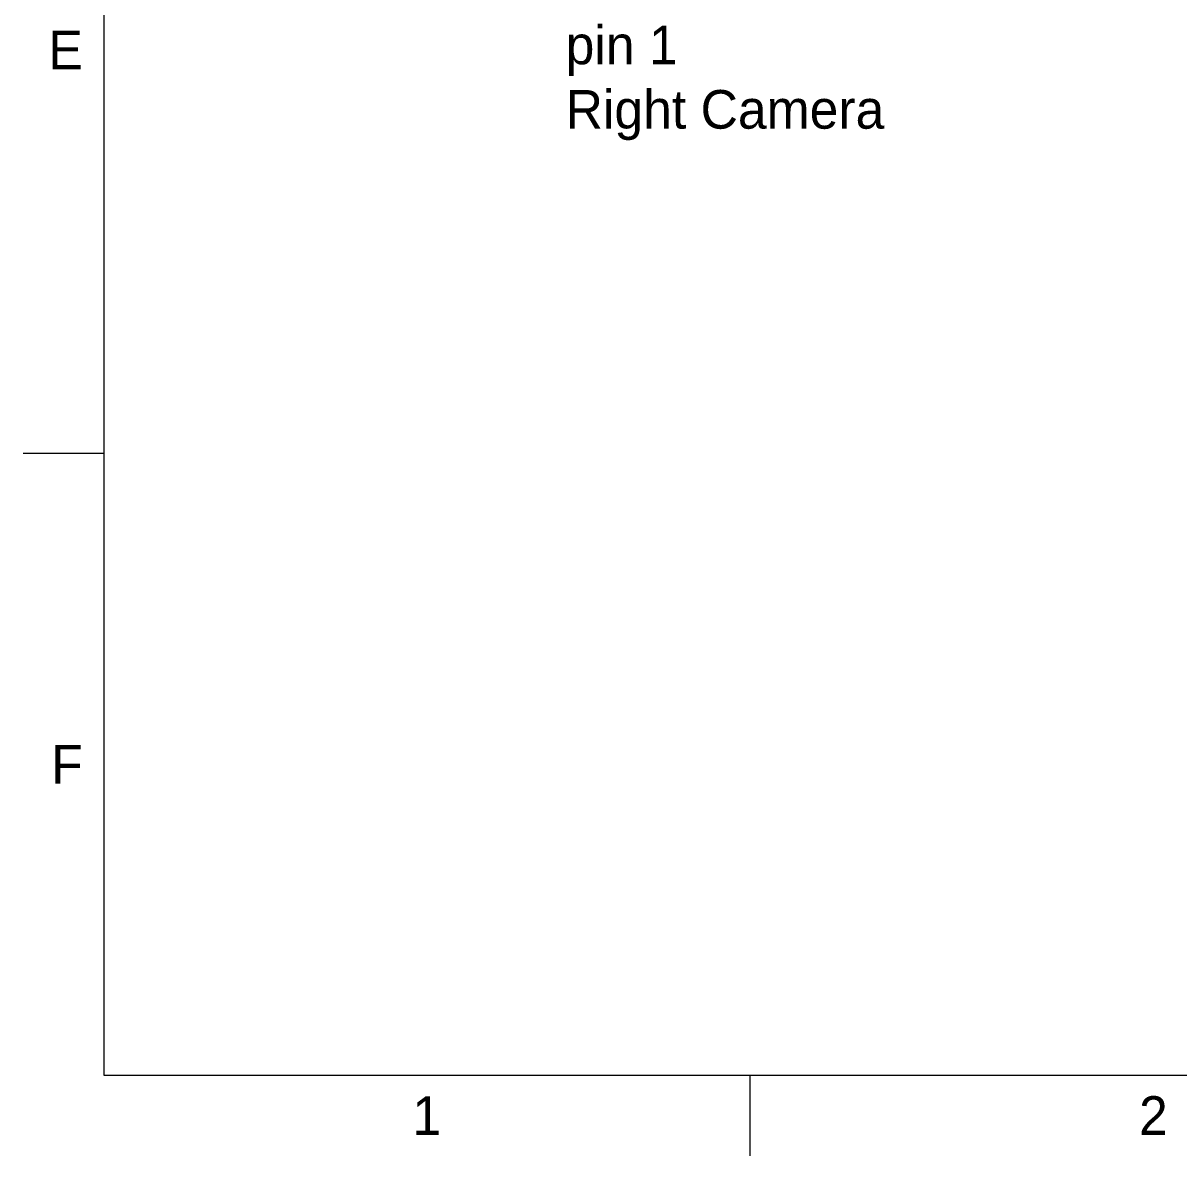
# Model space of a CAD drawing. Header units: millimetres. Extents: x 15 to 205, y 5 to 292.
# Drawn here: x 15 to 86.6, y 5 to 75.2 of the extents above; entities that cross this region are included whole.
import ezdxf

# ---------------------------------------------------------------- set-up
doc = ezdxf.new("R2010")
doc.units = ezdxf.units.MM
doc.layers.add('Annotations', color=7, linetype='Continuous')
doc.layers.add('Border', color=7, linetype='Continuous')
doc.styles.add('Shapr0', font='txt', dxfattribs={"height": 2.3925})

msp = doc.modelspace()

# ---------------------------------------------------------------- linework, layer by layer
at = {"layer": 'Border', "linetype": 'Continuous', "lineweight": 15}
for p, q in [((20, 287), (20, 10)), ((20, 48.5), (15, 48.5)), ((20, 10), (200, 10)), ((60, 10), (60, 5))]:
    msp.add_line(p, q, dxfattribs=at)

# ---------------------------------------------------------------- texts
at = {"layer": 'Annotations', "linetype": 'Continuous', "lineweight": 15, "insert": (48.6, 71.451), "char_height": 1.79438, "width": 84.66672, "attachment_point": 4}
msp.add_mtext('{\\fSF-Mono-Regular-Extended.ttf|b0|i0|c0|p0;\\H1.333333x;pin 1\\PRight Camera}', dxfattribs=at)
at = {"layer": 'Border', "linetype": 'Continuous', "lineweight": 15, "char_height": 2.393, "width": 2.3925, "style": 'Shapr0'}
for s, insert, attachment_point in [('E', (18.696, 73.5), 6), ('F', (18.696, 29.25), 6), ('1', (40, 8.696), 2), ('2', (85, 8.696), 2)]:
    msp.add_mtext(s, dxfattribs=dict(at, insert=insert, attachment_point=attachment_point))

doc.saveas('drawing.dxf')
